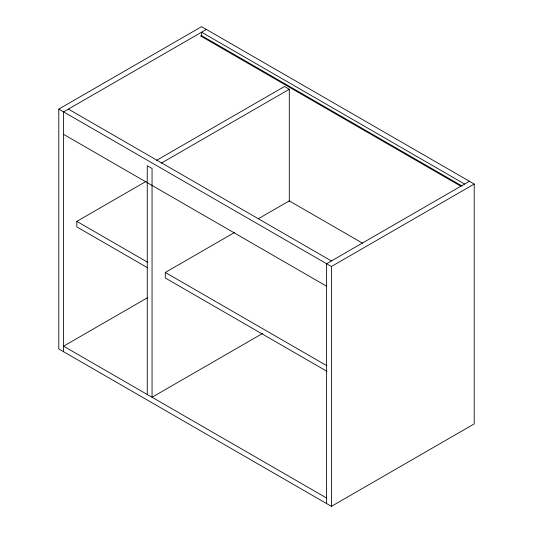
<?xml version="1.0" encoding="UTF-8"?>
<svg xmlns="http://www.w3.org/2000/svg" width="533" height="533" viewBox="0 0 533 533"><rect width="100%" height="100%" fill="white"/><g stroke="black" fill="none" stroke-linecap="round" stroke-linejoin="round"><path stroke-width="0.8" d="M58.783 109.098L201.587 26.65L474.217 184.052L474.217 423.902L331.413 506.35L58.783 348.948L58.783 109.098L331.413 266.5L474.217 184.052M206.391 29.422L63.587 111.87L63.587 351.72M156.595 160.333L284.482 86.499L289.286 89.271L289.286 201.574M161.399 163.105L289.286 89.271M147.628 267.799L76.832 226.925L76.832 221.382L146.029 181.427M326.922 371.314L165.303 278.006L165.303 272.456L234.5 232.508M258.292 218.777L289.286 200.881L362.553 243.181M147.548 297.7L63.587 346.177L326.609 498.029M469.413 181.28L326.609 263.722L326.609 503.578M262.702 333.378L152.058 397.258L152.058 168.495L147.255 165.723L147.255 394.48M464.609 184.052L201.587 32.193L201.587 36.211M201.214 35.425L462.104 186.05M200.435 35.878L460.605 186.084M68.391 109.098L331.413 260.95M63.587 134.356L326.609 286.214M76.832 221.382L147.628 262.256M165.303 272.456L326.922 365.765M331.413 266.5L331.413 506.35"/></g></svg>
